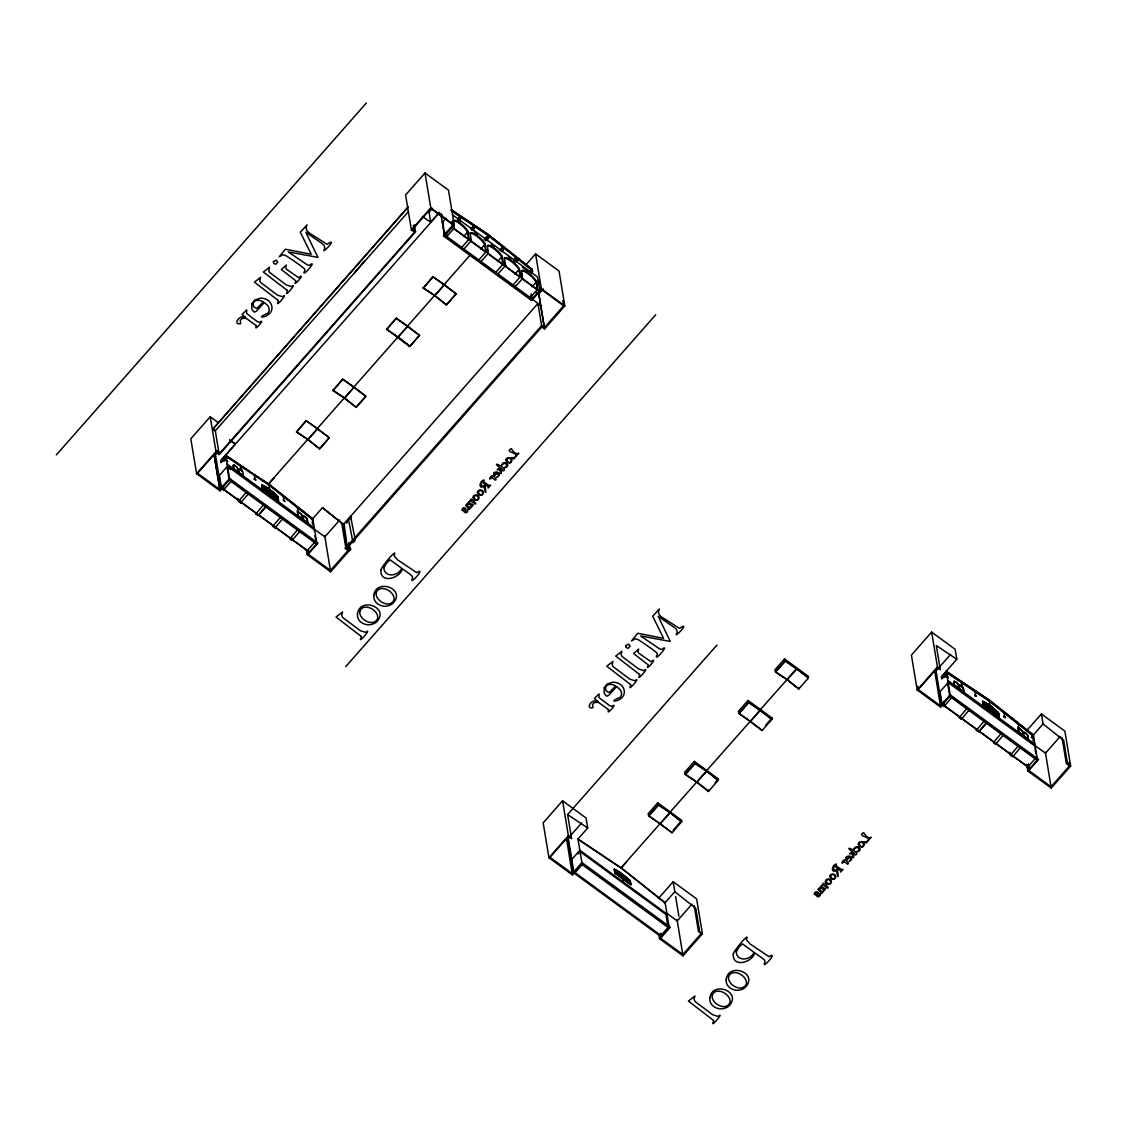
<?xml version="1.0" encoding="UTF-8"?>
<svg xmlns="http://www.w3.org/2000/svg" width="1127" height="1127" viewBox="0 0 1127 1127"><rect width="100%" height="100%" fill="white"/><g stroke="black" fill="none" stroke-linecap="round" stroke-linejoin="round"><path stroke-width="1.5" d="M319.547 448.912L329.253 437.896L317.49 428.556L307.784 439.586L319.547 448.912L329.281 437.628L306.037 420.61L296.457 432.007L307.953 439.699L317.659 428.683L306.037 420.61M356.104 407.41L365.81 396.394L354.047 387.068L344.341 398.085L356.104 407.41L365.838 396.14L342.594 379.123L333.014 390.52L344.51 398.211L354.216 387.181L342.594 379.123M343.411 524.506L537.945 303.501L541.833 326.957L544.566 328.957L564.824 305.952L559.048 271.058L535.579 253.885L525.45 265.38M419.54 335.184L409.805 346.468L398.042 337.142L407.749 326.112L419.512 335.452L409.805 346.468L386.575 329.197L396.281 318.166L419.512 335.452M446.362 304.966L456.069 293.95L444.306 284.624L434.599 295.64L446.362 304.966L456.097 293.696L432.838 276.678L423.259 288.075L434.754 295.767L444.461 284.737L432.838 276.678M488.653 235.205L488.188 234.867M489.259 235.684L491.95 237.825M493.302 238.896L495.993 241.037M497.345 242.094L500.036 244.235M501.388 245.306L504.093 247.447M505.431 248.518L508.136 250.645M509.474 251.715L512.179 253.857M513.518 254.927L516.251 256.815L514.278 259.266M517.561 258.139L520.265 260.267M521.604 261.337L524.309 263.479M525.661 264.549L528.352 266.69M529.704 267.761L532.423 269.635L488.315 234.444L451.011 209.481M540.467 305.502L537.931 303.698M660.154 823.626L671.946 832.698M696.711 782.138L708.474 791.464L708.644 789.971M694.302 761.359L695.091 763.543L706.573 771.234L696.866 782.251L685.371 774.573L684.596 772.375L694.302 761.359L718.35 778.954L718.181 780.447L706.418 771.122L669.889 812.356L658.393 804.664L648.687 815.68L670.635 831.67M762.162 730.521L738.932 713.236L748.652 702.22L771.896 719.237L762.162 730.521L750.399 721.181M748.004 700.416L748.779 702.6L760.274 710.292L750.568 721.308L739.073 713.616L738.298 711.433L748.004 700.416L772.037 717.998L771.868 719.491L760.105 710.165L706.446 770.854L694.95 763.162L685.244 774.193M786.956 679.694L798.719 689.02L798.888 687.526M314.165 530.845L314.616 529.958L227.499 466.212L219.413 475.397L221.667 489.048L220.047 490.879L196.591 473.706L190.801 438.797L210.228 416.765L216.004 451.673L219.145 453.956L414.497 232.204L411.369 229.922L405.593 195.013L425.006 172.966L448.476 190.139L454.251 225.048L444.545 236.064L441.319 216.595L441.995 214.863M56.35 454.899L366.345 103.022M212.848 429.105L408.101 207.044L212.848 429.105L215.356 430.782L408.425 211.637M364.627 260.943L354.413 272.945M196.591 473.706L216.849 450.715L219.582 452.716M411.369 229.922L430.782 207.875L425.006 172.966M217.694 452.082L214.271 455.97L220.047 490.879M432.486 208.298L429.049 212.186L430.711 222.174L439.333 212.383M414.412 224.851L415.567 231.768L219.187 454.66L216.06 452.364M235.346 443.925L229.612 440.093L235.346 443.925L220.822 460.704L439.305 212.792M220.991 461.746L225.851 456.224M442.277 222.428L446.038 218.159M233.19 465.536L233.388 465.31A2.86 0.775 41.4 0 1 235.402 465.761A2.86 0.775 41.4 0 1 237.797 468.522L238.163 472.213L237.586 468.747A2.86 0.775 41.4 0 0 235.205 465.986A2.86 0.775 41.4 0 0 233.19 465.536L233.768 468.987L233.388 465.31M453.195 220.54L452.688 221.117A10.157 2.761 41.4 0 1 459.661 223.681A10.157 2.761 41.4 0 1 467.592 232.021L468.874 239.713L468.099 231.444A10.157 2.761 41.4 0 0 460.168 223.118A10.157 2.761 41.4 0 0 453.195 220.54L453.956 228.795L468.874 239.713M457.886 218.779L459.816 216.483M219.638 453.42L216.891 451.42L197.648 473.255L219.892 489.541L229.598 478.524L317.941 543.158L308.22 554.174L330.465 570.445L348.877 549.553L345.75 547.257L341.735 523.055M458.055 220.512A45.953 13.989 -53.8 0 1 459.027 218.511L459.83 216.567L451.082 210.721M238.53 469.057L238.896 472.748L238.53 469.057A2.86 0.775 41.4 0 1 240.53 469.522A2.86 0.775 41.4 0 1 242.925 472.283L243.291 475.974M221.625 488.724L230.218 478.961M459.281 221.399A45.953 13.989 -53.8 0 1 460.253 219.399L461.028 217.384L487.935 235.374L489.301 237.149L488.371 238.206A45.953 13.989 -53.8 0 0 487.146 240.713M223.963 489.484L231.035 481.454M453.899 228.485L446.827 236.515L446.095 232.092M221.667 489.048L224.005 489.808L223.47 486.54M463.549 236.614L468.099 231.444M470.663 229.077L473.565 225.682L474.946 227.541L474.016 228.598A45.953 13.989 -53.8 0 0 473.03 230.612M471.579 230.204A45.953 13.989 -53.8 0 1 472.791 227.71L473.565 225.682M472.847 228.781L474.791 226.583M470.297 233.064L469.804 233.627A10.157 2.761 41.4 0 1 476.777 236.205A10.157 2.761 41.4 0 1 484.709 244.545L485.976 252.237L485.216 243.967A10.157 2.761 41.4 0 0 477.284 235.628A10.157 2.761 41.4 0 0 470.297 233.064L471.072 241.319L485.976 252.237M296.457 432.007L306.164 420.991M333.014 390.52L342.721 379.503M386.702 329.563L396.281 318.166M423.259 288.075L432.979 277.059M461.732 247.419L468.818 239.389M246.066 492.457L238.544 501.388L240.741 502.994L241.192 502.107M240.685 502.67L248.264 494.063M463.944 249.039L471.016 240.995M262.253 485.004L262.704 489.132L262.253 485.004L266.409 488.033L262.309 485.033M263.633 486.779C256.731 482.215 273.199 494.204 263.873 486.963M263.253 485.991L264.169 490.203L263.662 485.723M262.394 487.273L266.747 490.076M262.76 488.061L263.972 488.836M277.707 496.683L273.523 493.499L277.848 496.401L278.608 500.881L262.478 489.076L261.802 484.976L264.972 487.244M263.817 487.935L263.929 490.02L262.901 488.893M319.575 448.659L307.812 439.319L268.677 483.737L268.902 485.089L312.968 520.026L312.743 518.688L322.449 507.671L343.045 524.069L346.919 547.454L350.046 549.751L330.634 571.798L307.164 554.625L306.333 549.638M317.518 428.302L344.369 397.831L356.132 407.157M354.075 386.815L398.07 336.874L409.834 346.214M407.777 325.858L434.628 295.387L446.391 304.713M444.334 284.37L470.804 254.322M264.211 489.005L265.451 490.034M265.099 487.85L265.634 491.273L265.084 486.512L265.845 486.963M252.152 473.185L268.733 484.061L274.298 477.749M484.047 239.783L487.935 235.374M266.564 488.935C265.409 483.328 267.606 496.641 266.733 489.949M267.55 492.302L266.803 487.568L268.564 493.429L268.437 491.203M485.624 239.093L488.076 236.247M265.437 489.907L264.014 489.245M273.255 493.034L266.676 488.498L274.861 493.668C277.862 506.953 273.03 489.696 276.383 495.021L277.327 499.458L276.383 495.021L276.876 499.5L275.861 498.373M487.216 238.473L489.146 236.177M265.676 490.09C269.902 494.161 259.689 485.286 263.76 489.062M265.394 491.09L264.845 486.371M266.874 489.639L273.424 494.063L270.029 491.837M265.563 487.019L267.958 488.329L268.268 490.189M273.579 494.964L267.014 490.541L273.593 495.091M266.902 490.978L265.479 490.315M480.665 249.137L485.216 243.967M268.86 492.414L267.395 491.344L273.537 496.218M268.296 490.315L266.845 489.512M269.804 491.795C268.606 482.652 272.34 504.22 269.705 489.921M268.606 492.231L267.184 491.569M270.565 493.668L268.874 492.541M268.212 488.498L268.818 493.598L267.958 488.329M271.424 491.231L272.438 495.88L271.297 490.738L272.199 495.697L270.719 494.626M270.156 492.457L270.283 494.668L269.015 493.372M270.325 493.485L268.649 492.64M272.03 494.739L270.593 493.795M273.114 492.189C273.565 503.248 275.537 492.908 271.635 490.992M478.848 259.943L485.934 251.913M263.309 505.065L255.773 513.997L257.97 515.602L265.507 506.671M255.773 513.997L256.223 513.095M273.706 494.654L278.073 497.458M275.016 494.697L273.889 493.119M481.046 261.549L488.132 253.519M503.445 264.056L502.938 264.634L488.174 253.843L487.413 245.573A10.016 2.719 41.4 0 1 494.316 248.095A10.016 2.719 41.4 0 1 502.163 256.378L503.445 264.056L505.643 265.676L505.135 266.24L520.167 277.242L519.406 268.987A10.256 2.789 41.4 0 0 511.404 260.605A10.256 2.789 41.4 0 0 504.375 257.984L505.643 265.676M258.83 515.011L266.916 505.826M273.607 492.598L274.185 497.542L273.41 492.823M275.453 497.246C270.903 494.387 281.327 502.177 277.172 498.486M277.129 496.134L276.622 495.246M276.918 498.317L275.495 497.655L276.721 498.543M277.327 499.458L278.341 500.571L278.045 497.331M278.214 498.359L273.861 495.556L278.242 498.486M278.383 499.388L276.96 498.726M499.684 250.236L502.586 246.926L489.16 236.276L489.301 237.149M500.839 250.955A45.953 13.989 -53.8 0 1 501.811 248.94L502.586 246.926M501.261 249.616L503.205 247.419L516.673 258.097L518.054 259.943L517.11 260.999A45.953 13.989 -53.8 0 0 516.617 262.013M502.05 251.842A45.953 13.989 -53.8 0 1 503.036 249.842L503.825 247.912M497.613 261.549L502.163 256.378M495.81 272.354L502.881 264.31M280.257 517.476L272.72 526.408L274.932 528.014L282.454 519.082M498.007 273.96L505.586 265.352M513.757 261.394L516.673 258.083M514.912 262.112A45.953 13.989 -53.8 0 1 515.898 260.112L516.828 259.055M297.767 512.405L298.134 516.096L297.767 512.405A2.86 0.775 41.4 0 1 299.782 512.87A2.86 0.775 41.4 0 1 302.163 515.631L302.543 519.322L301.966 515.856A2.86 0.775 41.4 0 0 301.571 515.067M514.856 274.157L519.406 268.987M302.909 516.166L303.276 519.857L302.909 516.166A2.86 0.775 41.4 0 1 304.91 516.617A2.86 0.775 41.4 0 1 307.305 519.392L307.671 523.069L307.305 519.392M521.604 270.593L521.097 271.17A10.256 2.789 41.4 0 1 528.14 273.791A10.256 2.789 41.4 0 1 536.128 282.173L537.396 289.85L536.635 281.595A10.256 2.789 41.4 0 0 528.648 273.213A10.256 2.789 41.4 0 0 521.604 270.593L522.365 278.862L537.396 289.85M297.373 529.986L289.836 538.917L292.034 540.537L299.571 531.606M513.039 284.962L520.618 276.354M515.236 286.568L522.365 278.862M529.422 271.945L531.366 269.747L517.913 259.069L518.054 259.943M530.338 272.255A45.953 13.989 -53.8 0 1 530.592 271.748L531.366 269.747M531.31 273.65A45.953 13.989 -53.8 0 1 531.803 272.649L532.479 269.959L488.414 235.008L451.899 210.298M532.085 286.765L536.635 281.595M314.475 542.51L307.403 550.554L306.953 551.441L308.784 552.779L308.22 549.37M530.268 297.57L537.354 289.54M316.307 543.848L316.814 543.284L229.711 479.538L229.809 480.567M531.099 300.064L539.692 290.301M307.164 554.625L316.87 543.594L313.644 524.125L312.433 523.238L312.221 521.97L313.433 522.872L313.123 520.942L311.728 519.054L312.968 520.026M537.903 289.287L539.734 290.625L541.354 288.794L535.579 253.885M339.706 520.026L324.844 536.889L313.813 528.802M544.566 328.957L538.791 294.048L543.284 288.935M348.454 519.11L350.68 516.575L351.413 517.11L350.3 518.378M541.833 326.957L347.313 547.75L344.073 523.872M346.891 522.928L346.792 520.702M346.144 547.553L541.678 325.604L544.411 327.605L563.655 305.769L562.796 300.571M350.342 549.962L350.891 548.793M345.707 666.635L655.703 314.757M582.18 864.606L575.094 872.65L660.986 935.495L668.072 927.451L582.18 864.606L577.996 838.995L587.716 827.979L586.054 817.977L562.584 800.804L543.172 822.851L548.948 857.76L572.417 874.932L574.037 873.087L568.262 838.192M562.584 800.804L568.374 835.713L571.502 838.009L567.614 814.553L716.997 644.996M548.948 857.76L568.374 835.713M566.642 840.024L581.602 823.034M571.783 859.45L579.87 850.265L666.973 914.011M578.01 853.9L580.025 851.603L665.916 914.448L668.072 927.451M573.981 872.777L582.067 863.592M657.745 802.847L648.039 813.877L648.814 816.061L660.309 823.752L670.016 812.722L658.534 805.044L657.745 802.847L681.793 820.442L681.624 821.935L669.861 812.609L621.047 867.79L665.169 903.051M784.561 658.915L774.855 669.931L775.63 672.129L787.125 679.806L796.831 668.79L785.336 661.098L784.561 658.915L808.594 676.51M775.489 671.748L785.209 660.732L808.453 677.75M648.814 816.061L658.534 805.044M685.371 774.573L695.091 763.543M739.073 713.616L748.779 702.6M775.63 672.129L785.336 661.098M760.133 709.911L796.662 668.677L808.425 678.003L798.719 689.02M626.668 861.803L621.104 868.114L578.052 839.319M673.157 830.247L680.708 821.668M715.11 782.617L718.35 778.954M765.571 725.351L772.037 717.998M671.917 832.966L681.652 821.682L669.889 812.356M708.474 791.464L718.209 780.18L706.446 770.854M658.323 898.571L673.171 881.723L696.627 898.895L702.417 933.804L682.99 955.837L659.52 938.664L658.971 935.34M669.241 927.648L665.113 902.727L674.819 891.711L673.171 881.723M659.52 938.664L661.14 936.833L660.577 933.424M692.063 904.079L677.214 920.928L666.17 912.856M941.383 676.749L956.795 659.267L955.132 649.279L931.663 632.106L911.405 655.097L917.195 690.006L940.651 707.178L942.271 705.347L940.017 691.696L948.103 682.511L1035.22 746.257L1034.713 746.835M917.195 690.006L937.453 667.015L931.663 632.106M1068.903 762.401L1069.481 765.853L1051.068 786.745L1028.824 770.474L1038.545 759.457L950.202 694.824L940.496 705.84L918.251 689.555L937.495 667.719L940.242 669.72M934.875 672.27L950.639 654.393M941.594 678.031L946.455 672.523M953.991 681.61L954.372 685.286L953.991 681.61A2.86 0.775 41.4 0 1 956.006 682.06A2.86 0.775 41.4 0 1 958.401 684.822L958.767 688.512M958.401 684.822L958.189 685.047A2.86 0.775 41.4 0 0 956.372 682.751M960.937 686.047A2.86 0.775 41.4 0 1 963.331 688.808L963.895 692.274L963.529 688.583A2.86 0.775 41.4 0 0 961.134 685.822A2.86 0.775 41.4 0 0 959.133 685.357L958.922 685.582A2.86 0.775 41.4 0 1 960.373 685.667M942.228 705.023L950.822 695.26M944.567 705.784L951.639 697.754M959.5 689.048L959.133 685.357M942.271 705.347L944.609 706.108L943.834 701.374M966.67 708.756L959.147 717.688L961.345 719.294L961.796 718.392M968.868 710.362L961.345 719.294M982.857 701.304L984.519 706.319L983.308 705.432L982.857 701.304L987.013 704.333M986.984 705.587L982.8 702.417L986.984 705.587C987.548 712.94 988.745 702.234 984.857 702.558M984.026 701.882L983.181 701.797L985.998 707.39L984.265 702.022M984.646 704.29L983.181 703.206L987.125 706.488M984.223 703.079L984.519 706.319M983.364 704.361L984.575 705.136M985.322 703.361L986.238 707.573L987.463 708.474M984.406 704.107L982.969 703.445M985.35 703.487L985.759 702.854L986.435 707.347L987.661 708.235M984.66 704.417L985.871 705.178M985.491 704.389L985.998 707.39M984.815 705.305L986.055 706.333M986.787 704.431L986.886 703.53M986.998 704.206L982.716 701.558M995.521 710.419L997.48 715.8L996.254 714.912L995.465 709.968L987.28 704.798L987.407 703.868L988.562 704.629L989.421 709.897L991.084 710.743L989.619 709.672L988.604 705.023M986.04 706.206L984.618 705.544M987.28 704.798L993.859 709.334M987.506 707.277L986.28 706.39M987.477 705.939L994.028 710.362L992.338 709.39M988.562 704.629L987.153 704.065M994.197 711.391L987.816 706.615L988.844 707.728M988.703 705.46L989.168 709.714L987.365 703.84M989.168 709.714L987.942 708.827L987.844 706.742M990.591 707.728L990.267 705.812L988.816 704.784M989.041 707.502L987.646 706.967M993.084 708.362C990.957 704.107 997.663 716.603 992.831 712.405L991.985 707.094L988.886 705.093M989.295 707.686L990.887 710.968M989.21 708.531L987.985 707.629L994.366 712.419M990.83 707.911L987.449 705.812M992.295 708.982L991.985 707.094M990.999 708.939L992.591 712.222L991.323 710.926L990.506 705.995M990.929 709.785L989.252 708.939L990.718 710.01M992.591 712.222L991.323 710.926M993.718 708.489L998.508 712.757L999.212 717.181L983.082 705.375L982.406 701.276L985.167 702.501M992.704 710.193L994.183 711.264M992.633 711.038L990.971 710.193L992.436 711.264M983.899 721.365L976.376 730.296L978.574 731.902L986.111 722.971M992.887 711.207L994.141 712.518M994.324 709.573L998.24 712.926L998.945 716.871L996.832 711.898M976.376 730.296L976.827 729.394M992.901 711.334L994.352 712.292M994.352 709.7L994.789 713.828L996.014 714.729L994.211 708.897M992.831 712.405L992.225 707.291M994.31 710.954L998.677 713.757L994.296 710.827M994.69 711.743L995.888 712.518M995.606 710.996L996.775 711.546L997.48 715.8M979.433 731.31L987.52 722.125M996.817 711.771L997.719 715.983L998.945 716.871M997.606 713.771L996.127 712.687M997.085 712.067L995.719 710.179M996.057 713.532C991.492 710.686 1001.931 718.462 997.775 714.786M996.296 713.715L997.325 714.842M996.324 713.842L997.522 714.617M997.353 713.588L995.93 712.926M998.818 714.659L997.62 713.898M998.987 715.687L997.564 715.025M1000.861 733.776L993.324 742.693L995.535 744.313L1003.058 735.382M1018.371 728.704L1018.738 732.395L1018.371 728.704A2.86 0.775 41.4 0 1 1020.386 729.169A2.86 0.775 41.4 0 1 1022.767 731.93L1023.147 735.621M1022.767 731.93L1022.569 732.156A2.86 0.775 41.4 0 0 1020.174 729.394A2.86 0.775 41.4 0 0 1018.174 728.944M1023.499 732.465L1023.302 732.691A2.86 0.775 41.4 0 1 1025.316 733.156A2.86 0.775 41.4 0 1 1027.697 735.917L1028.275 739.368L1027.909 735.692A2.86 0.775 41.4 0 0 1025.514 732.916A2.86 0.775 41.4 0 0 1023.499 732.465L1024.077 735.917L1028.472 739.143M1026.556 730.831L1041.404 713.969L1064.874 731.141L1070.65 766.05L1051.237 788.083L1027.768 770.924L1026.669 764.275M1017.977 746.285L1010.44 755.217L1012.638 756.837L1020.174 747.905M1031.402 737.185L1043.053 723.957L1041.404 713.969M1031.444 737.438L1033.389 735.241L989.323 700.29L946.286 671.495M1031.501 737.762L1033.445 735.565L989.379 700.614L946.342 671.819L941.482 677.327L941.749 678.947L942.679 677.89A45.953 13.989 -53.8 0 1 946.187 676.721L948.23 677.623M1035.079 758.809L1028.007 766.853L1027.556 767.741L1029.388 769.079L1028.542 763.965M1027.768 770.924L1037.474 759.894L1034.248 740.425L1032.825 738.27L1034.037 739.157L1033.727 737.241L1032.332 735.353M1060.296 736.325L1045.447 753.188L1034.417 745.102M268.902 485.089L226.696 456.844L227.217 458.041L226.006 457.139L223.47 460.013L226.316 459.069L227.513 461.422M241.671 471.171L241.896 469.579L240.685 468.691L240.657 470.142M255.744 480.144L254.434 477.89L254.096 479.524M268.973 488.738L270.198 489.625L268.761 487.47L268.747 488.935M284.666 501.473L283.455 499.134L283.44 500.585M297.57 512.644A2.86 0.775 41.4 0 1 298.754 512.574L297.542 510.292L297.119 511.954M313.644 524.125L312.771 524.478M962.599 687.245L961.289 684.991L960.951 686.625M976.348 696.444L975.038 694.19L974.616 695.852M990.675 706.037L989.365 703.769L988.942 705.432M1005.383 717.688L1004.058 715.434L1003.65 717.096M1018.23 727.957L1018.146 726.591L1019.456 728.859M1034.135 740.524L1033.304 740.524A45.953 13.989 -53.8 0 0 1032.769 740.65M263.324 485.526L262.577 485.498L263.422 487.019M615.483 869.805L614.159 869.03L614.835 873.129L630.979 884.934L630.303 880.835L628.908 879.638L629.486 883.737M984.068 702.248L985.252 702.896M263.464 485.948L264.366 486.427M615.37 869.621L616.723 870.481M985.491 703.037L986.674 703.755M264.253 486.258L266.071 487.456M616.624 870.298L618.019 871.241M986.167 703.318L988.59 704.896M266.55 487.766L269.466 489.752M617.934 871.072L620.399 872.791L621.174 877.651M430.711 222.174L422.329 216.567M423.132 287.695L434.628 295.387M956.795 659.267L936.298 645.56L940.186 669.015L937.453 667.015M946.159 671.185L989.281 700.036L1033.431 735.043M1033.389 735.241L1033.572 736.325L989.506 701.388L947.3 673.143L947.821 674.34L946.61 673.439L944.074 676.313L946.919 675.369L948.356 677.524M396.422 318.547L407.904 326.238L398.07 336.874M386.575 329.197L396.634 335.916M776.926 672.706L785.547 678.468M332.874 390.139L344.369 397.831M297.753 432.599L307.812 439.319M212.735 428.795L215.356 430.782M225.555 454.885L229.767 479.863M225.682 455.195L249.518 471.424M268.902 484.399L225.738 455.519L220.878 461.028L221.146 462.648L222.075 461.591A45.953 13.989 -53.8 0 1 225.583 460.422L227.753 461.225M686.681 775.151L695.303 780.912M567.614 814.553L587.716 827.979M577.996 838.995L621.047 867.79L665.113 902.727M619.272 871.918L622.076 873.974L623.428 882.131M620.695 872.988L621.414 877.834M988.928 705.234L990.069 706.051M268.282 488.794L271.086 490.963M473.72 226.64L474.946 227.541M502.755 247.884L503.966 248.771M459.971 217.441L461.197 218.342M488.371 238.206L487.146 237.304A45.953 13.989 -53.8 0 0 485.469 240.798M472.791 227.71L474.016 228.598M501.811 248.94L503.036 249.842M531.521 270.691L532.747 271.579M459.027 218.511L460.253 219.399M515.898 260.112L517.11 260.999M530.592 271.748L531.803 272.649M453.181 215.299L537.48 276.988L539.734 290.625M457.576 219.737L460.394 221.794M474.467 232.092L477.284 234.162M491.358 244.46L494.175 246.517M508.263 256.829L511.08 258.886M522.336 267.127L527.971 271.241M442.333 216.229L440.784 213.412M430.782 207.875L454.251 225.048M541.354 288.794L564.824 305.952M563.655 305.769L541.411 289.484L531.705 300.515L443.376 235.867L453.082 224.851L430.838 208.58L412.426 229.471L415.567 231.768M441.319 216.595L442.545 217.497M454.463 228.232L452.631 226.879L451.786 221.765M469.381 239.135L471.579 240.741M486.484 251.659L488.681 253.265M520.674 276.678L522.872 278.284M452.688 227.584L538.565 290.428M536.029 292.02L538.791 294.048M444.376 234.726L532.099 298.909L531.282 293.922M531.648 299.81L444.489 235.74L442.784 221.85M988.9 700.98L990.126 701.867M1032.346 735.438L1033.572 736.325M989.576 705.037L990.802 705.925M975.249 695.444L976.461 696.345M1004.27 716.687L1005.495 717.589M961.486 686.244L962.712 687.146M1018.357 727.859L1019.569 728.746M1070.65 766.05L1067.523 763.754L1063.634 740.27L1043.053 723.957M1069.481 765.853L1066.339 763.557L1062.057 737.621M998.846 714.786L994.662 711.616L995.69 712.743M984.449 704.516L985.66 705.403M989.083 707.911L990.548 708.982M990.802 709.165L992.267 710.235M992.507 710.419L993.972 711.489M997.395 713.997L998.621 714.884M987.52 707.404L983.35 704.234L984.364 705.361M986.083 706.615L987.294 707.502M987.787 707.869L989.013 708.756M994.634 712.87L995.859 713.771M993.042 712.179L994.507 713.25M954.569 685.061L958.964 688.287M959.697 688.822L964.106 692.034M1018.949 732.17L1023.344 735.382M947.765 680.469L1034.882 744.2M948.216 683.54L947.596 683.089L949.807 696.416L1037.53 760.598M943.341 704.896L1029.219 767.741L1028.683 764.486M944.609 706.108L959.64 717.11M961.852 718.716L976.884 729.718M979.081 731.324L993.831 742.129M996.029 743.735L1010.947 754.639M1013.145 756.259L1028.063 767.163M210.228 416.765L218.511 422.822M268.282 484.596L269.663 486.441L268.282 484.596L269.522 485.568M282.99 496.246L284.37 498.106L282.99 496.246L284.201 497.148M297.063 507.418L298.444 509.263L297.063 507.418M254.646 479.144L255.871 480.046M283.666 500.388L284.892 501.29M240.882 469.945L242.108 470.847M297.753 511.559L298.965 512.447M273.692 494.528L277.862 497.697M262.366 487.146L266.55 490.315M346.074 548.412L349.201 550.709M344.904 548.215L348.032 550.511M270.367 493.894L271.832 494.964M274.03 496.57L275.256 497.472M264.366 489.977L265.592 490.865M265.831 491.048L267.057 491.935M272.438 495.88L273.903 496.951M274.396 497.303L275.411 498.43L274.664 493.894M233.965 468.762L238.36 471.988M239.093 472.523L243.502 475.735M298.345 515.87L302.74 519.082M303.473 519.632L307.882 522.843M227.161 464.169L314.278 527.901M227.612 467.24L226.992 466.789L229.204 480.116L316.926 544.299M227.668 467.564L230.471 469.621M222.737 488.597L308.629 551.441M224.005 489.808L239.037 500.811M241.248 502.417L256.28 513.419M258.477 515.025L273.227 525.83M275.425 527.436L290.343 538.354M292.541 539.96L307.46 550.864M614.483 869.311L618.568 872.312M619.047 872.537L625.415 877.313M625.879 877.553L630.007 880.68M702.417 933.804L699.67 931.804L695.796 908.348L674.819 891.711M571.558 838.713L568.417 836.417L550.018 857.309L572.262 873.594L581.969 862.564L670.297 927.197L660.591 938.227L682.835 954.499L701.248 933.607L698.501 931.606L694.204 905.657M614.567 870.171L618.737 873.34M619.216 873.566L625.584 878.342M626.048 878.581L630.232 881.737M614.736 871.199L618.906 874.355M619.385 874.594L625.753 879.37M626.232 879.595L630.402 882.765M614.905 872.213L619.089 875.383M619.554 875.623L625.922 880.398M626.401 880.624L630.571 883.793M574.037 873.087L661.14 936.833M269.902 489.696L271.297 490.738M622.048 873.848L626.218 877.243M623.456 875.017L622.315 874.158L623.132 879.074M993.098 708.263L990.295 706.094L991.788 707.333M271.086 490.851L273.861 493.203M531.437 298.345L540.523 305.544M786.984 679.44L798.747 688.766M696.74 781.87L708.503 791.21M350.272 518.251L349.567 517.842M322.449 507.671L343.467 524.548M312.743 518.688L268.719 483.99M268.775 484.314L312.841 519.265M994.493 709.418L995.874 710.616M626.26 877.172L628.993 879.581M997.029 711.771L997.733 712.433L997.353 711.644M275.213 494.373L276.622 495.542M997.226 711.841L998.536 713.081M276.538 495.584L277.679 496.542M487.582 234.458L484.948 232.697M483.638 231.824L481.004 230.049M479.679 229.175L477.045 227.415M475.735 226.527L473.101 224.766M471.776 223.893L469.142 222.132M467.832 221.244L465.197 219.483M463.887 218.61L461.253 216.849M459.929 215.961L457.294 214.2M455.984 213.313L453.35 211.552M348.891 543.059L350.046 549.751L348.947 543.101M1045.349 752.16L1051.237 788.083M1035.037 748.779L1035.84 753.653M1036.375 756.907L1036.91 760.147L1037.418 759.584L950.315 695.838L950.413 696.852M1027.035 764.669L1027.556 767.741M1009.933 752.146L1010.44 755.217M995.268 710.193L996.014 714.729M993.521 708.714L994.31 713.476M989.281 700.036L989.506 701.388M990.267 705.812L991.126 711.151M961.43 682.596L961.57 683.511M961.894 685.427L962.106 686.695M946.243 671.241L950.371 696.162M943.595 703.614L944.102 706.685M935.889 669.987L941.608 704.572M934.776 671.255L940.651 707.178M917.688 686.104L918.251 689.555M675.608 896.472L678.891 916.307M677.116 919.914L682.99 955.837M661.126 933.494L661.704 936.96M538.579 280.369L539.157 283.835M539.72 287.286L540.298 290.752M538.678 293.02L544.411 327.605M630.063 880.736L630.711 884.625M628.542 879.299L629.246 883.554M530.958 295.218L531.592 299.486M627.274 878.158L628.021 882.652M627.021 877.947L627.781 882.483M625.781 876.876L626.556 881.582M625.274 876.468L626.063 881.229M624.034 875.468L624.837 880.328M623.794 875.27L624.597 880.159M521.336 272.649L521.829 275.594M618.92 871.819L619.709 876.581M520.167 277.242L518.899 269.564A10.256 2.789 41.4 0 0 511.743 261.802A10.256 2.789 41.4 0 0 504.403 258.252M618.441 871.509L619.216 876.214M617.244 870.791L618.005 875.327M617.004 870.65L617.751 875.144M615.821 870.002L616.525 874.256M615.596 869.861L616.286 874.073M614.426 869.283L615.06 873.171M504.347 261.506L505.135 266.24M502.938 264.634L501.67 256.956A10.016 2.719 41.4 0 0 494.626 249.292A10.016 2.719 41.4 0 0 487.413 245.827M487.399 249.095L488.174 253.843M470.522 238.051L471.072 241.319M567.642 837.741L573.375 872.326M566.529 838.995L572.417 874.932M453.42 225.527L453.956 228.795M413.398 225.569L414.497 232.204M346.51 521.111L346.722 522.393M346.2 521.449L346.412 522.731M324.745 535.86L330.634 571.798M314.968 535.734L315.504 538.974M291.527 537.452L292.034 540.537M240.826 466.296L240.967 467.212M241.291 469.128L241.502 470.396M240.192 499.726L240.741 502.994M238.022 498.317L238.544 501.388M215.257 430.5L219.145 453.956M222.737 485.779L223.498 490.386M215.285 453.688L221.005 488.273M214.172 454.956L219.892 489.541M953.794 681.835A2.86 0.775 41.4 0 1 955.809 682.286M298.754 512.574A2.86 0.775 41.4 0 1 301.191 514.574M302.698 516.391A2.86 0.775 41.4 0 1 304.149 516.476A2.86 0.775 41.4 0 1 306.713 518.829M256.139 325.576L256.139 326.407C253.519 332.55 266.381 317.11 259.759 322.336L257.125 321.505L246.616 313.531L246.7 309.869L242.066 314.447L245.869 317.673C239.713 313.32 232.303 325.59 240.615 323.632L240.262 320.434L241.727 318.659A6.959 6.353 -9.4 0 1 246.728 318.758L256.139 325.576M494.866 479.764C498.81 480.975 492.274 473.241 490.865 476.594L491.95 477.51C488.033 476.524 490.104 481.525 490.766 477.792A1.972 1.803 -9.4 0 1 492.189 477.82L494.866 479.764M608.495 709.63L608.495 710.447C605.889 716.589 618.737 701.163 612.13 706.375L609.482 705.558L598.986 697.585L599.057 693.908L594.422 698.486L598.24 701.712C592.084 697.359 584.674 709.63 592.985 707.686L592.619 704.488L594.098 702.713A6.959 6.353 -9.4 0 1 599.085 702.797L608.495 709.63M847.222 863.817C851.181 865.029 844.63 857.295 843.235 860.648L844.306 861.563C840.404 860.563 842.461 865.564 843.137 861.845A1.972 1.803 -9.4 0 1 844.56 861.873L847.222 863.817M305.98 227.612L306.967 230.965L309.249 232.965L327.098 244.32C340.086 235.768 318.856 257.477 324.886 248.363L324.097 245.306L321.801 243.305L305.854 232.345L317.941 257.379L288.244 251.913L307.516 265.014L309.488 265.282C317.8 258.928 304.248 275.706 303.924 272.678L305.008 270.086L304.177 268.494A236.6 215.975 -9.4 0 0 285.652 255.519L282.863 254.758L279.186 256.857L285.314 249.222L311.193 254.265L300.317 232.19L306.967 224.963L305.98 227.612M465.648 508.84L465.296 511.813L467.395 511.306C467.282 505.431 469.17 515.701 464.099 511.827C466.437 508.094 461.394 506.995 463.056 510.841C460.225 510.404 463.38 506.671 465.141 508.009A1.423 1.296 -9.4 0 1 465.648 508.84M483.779 480.172L483.553 481.398L485.469 482.99L489.217 485.596L490.654 485.216L488.188 488.019L488.343 486.723L485.596 484.582C484.427 486.075 487.639 500.374 483.807 486.385C478.383 489.836 479.257 480.806 483.779 480.172M658.351 611.651L659.337 615.018L661.619 617.018L679.454 628.373C692.457 619.822 671.213 641.531 677.257 632.402L676.454 629.345L674.157 627.359L658.224 616.384L670.297 641.432L640.615 635.966L659.887 649.067L661.859 649.335C670.156 642.982 656.618 659.76 656.294 656.731L657.379 654.139L656.548 652.547A236.6 215.975 -9.4 0 0 638.009 639.572L635.219 638.812L631.543 640.911L637.685 633.275L663.549 638.319L652.688 616.244L659.337 609.017L658.351 611.651M818.019 892.88L817.667 895.866L819.752 895.345C819.639 889.485 821.527 899.755 816.469 895.88C818.794 892.147 813.75 891.034 815.413 894.894C812.595 894.458 815.751 890.724 817.512 892.063A1.423 1.296 -9.4 0 1 818.019 892.88M836.149 864.212L835.924 865.437L837.826 867.043L841.573 869.65L843.01 869.269L840.545 872.059L840.714 870.762L837.967 868.635C836.798 870.129 840.009 884.427 836.164 870.424C830.74 873.89 831.613 864.86 836.149 864.212M359.781 611.482C358.851 619.935 374.094 627.64 377.714 618.244C378.757 609.89 363.119 601.804 359.781 611.482M376.136 592.915C375.221 601.367 390.449 609.059 394.07 599.677C395.112 591.323 379.475 583.222 376.136 592.915M465.789 505.333L469.269 509.489L470.917 507.474L468.057 506.587L466.832 504.276L469.55 504.318L471.79 506.023L471.466 506.854L473.368 504.826L469.508 503.036L469.635 501.332A1.831 1.676 -9.4 0 1 471.325 501.276C482.511 510.052 468.719 494.133 470.847 500.839C468.015 501.388 467.86 503.811 465.789 505.333M473.636 496.753C478.566 506.375 480.694 491.414 473.636 496.753M478.045 491.738C482.99 501.374 485.103 486.399 478.045 491.738M506.502 459.436C511.447 469.057 513.56 454.096 506.502 459.436M712.137 995.535C711.222 1003.988 726.464 1011.68 730.071 1002.297C731.113 993.944 715.49 985.843 712.137 995.535M728.507 976.968C727.577 985.407 742.82 993.112 746.44 983.716C747.483 975.362 731.846 967.276 728.507 976.968M818.16 889.386L821.625 893.528L823.288 891.513L820.428 890.64L819.188 888.33L821.921 888.358L824.147 890.062L823.823 890.908L825.725 888.879L821.879 887.09L822.006 885.385A1.831 1.676 -9.4 0 1 823.682 885.329C834.868 894.105 821.09 878.187 823.217 884.892C820.386 885.442 820.231 887.851 818.16 889.386M825.992 880.793C830.937 890.429 833.05 875.454 825.992 880.793M830.416 875.792C835.346 885.413 837.474 870.438 830.416 875.792M858.873 843.475C863.803 853.111 865.93 838.136 858.873 843.475M501.684 464.733C501.473 466.508 505.375 459.633 506.784 466.254A1.437 1.31 -9.4 0 1 506.051 467.226C500.825 468.184 510.827 467.17 506.925 463.577A3.437 3.142 -9.4 0 0 505.488 462.718L503.191 462.831L501.684 464.733M854.055 848.772C853.829 850.561 857.732 843.686 859.154 850.307A1.437 1.31 -9.4 0 1 858.422 851.279C853.407 852.378 863.099 851.11 859.295 847.631A3.437 3.142 -9.4 0 0 857.858 846.757L855.562 846.884L854.055 848.772M357.498 613.877C356.4 621.569 365.402 626.513 372.079 624.259A10.27 9.382 -9.4 0 0 377.517 620.949C388.829 606.763 359.612 596.972 357.498 613.877M373.854 595.31C372.755 603.001 381.771 607.946 388.449 605.692A10.27 9.382 -9.4 0 0 393.872 602.381C405.185 588.181 375.967 578.39 373.854 595.31M473.016 497.387L474.044 499.726L476.946 500.191A2.775 2.536 -9.4 0 0 478.411 499.303C481.468 495.471 473.579 492.823 473.016 497.387M477.425 492.386L478.468 494.711L481.37 495.19A2.775 2.536 -9.4 0 0 482.835 494.288C485.878 490.456 478.003 487.822 477.425 492.386M505.896 460.07L506.925 462.408L509.827 462.873A2.775 2.536 -9.4 0 0 511.292 461.985C514.349 458.154 506.46 455.505 505.896 460.07M709.855 997.93C708.756 1005.622 717.772 1010.567 724.45 1008.313A10.27 9.382 -9.4 0 0 729.873 1005.002C741.186 990.816 711.968 981.011 709.855 997.93M726.225 979.349C725.126 987.055 734.128 991.985 740.805 989.745A10.27 9.382 -9.4 0 0 746.243 986.421C757.541 972.235 728.338 962.444 726.225 979.349M825.373 881.441L826.415 883.765L829.317 884.244A2.775 2.536 -9.4 0 0 830.782 883.357C833.825 879.525 825.95 876.876 825.373 881.441M829.796 876.426L830.824 878.764L833.726 879.229A2.775 2.536 -9.4 0 0 835.192 878.342C838.249 874.51 830.36 871.861 829.796 876.426M858.253 844.123L859.281 846.447L862.197 846.926A2.775 2.536 -9.4 0 0 863.662 846.039C866.705 842.207 858.83 839.559 858.253 844.123M518.674 453.35L513.785 459.069L511.573 457.632A4.747 4.339 -9.4 0 0 514.306 457.477C521.646 452.589 503.107 452.505 511.433 448.588C511.419 449.588 515.87 455.491 518.674 453.35M871.044 837.389L866.142 843.109L863.944 841.672A4.747 4.339 -9.4 0 0 866.677 841.531C874.017 836.643 855.478 836.558 863.803 832.642C863.789 833.628 868.227 839.53 871.044 837.389M278.299 300.557L278.27 301.642C274.129 309.488 289.794 291.048 282.539 296.739L277.453 295.119L260.788 282.609L259.745 280.651L260.619 277.327L254.42 282.159L278.299 300.557M287.23 290.414L287.188 291.513C283.06 299.345 298.711 280.905 291.456 286.596L286.371 284.976L269.705 272.48L268.677 270.522L269.55 267.198L263.338 272.03L287.23 290.414M361.189 636.389L361.147 637.544C356.794 645.799 373.276 626.387 365.641 632.374L360.288 630.669L342.749 617.511L341.664 615.455L342.58 611.947L336.043 617.047L361.189 636.389M630.655 684.596L630.627 685.695C626.485 693.542 642.151 675.087 634.895 680.778L629.81 679.158L613.144 666.663L612.116 664.705L612.975 661.38L606.777 666.212L630.655 684.596M639.587 674.467L639.558 675.566C635.417 683.399 651.082 664.958 643.827 670.65L638.741 669.029L622.076 656.534L621.047 654.576L621.907 651.251L615.708 656.083L639.587 674.467M713.546 1020.442L713.518 1021.597C709.165 1029.853 725.647 1010.44 718.012 1016.427L712.658 1014.723L695.12 1001.565L694.021 999.508L694.936 996L688.414 1001.086L713.546 1020.442M253.096 303.304L253.603 306.741L256.773 308.544L263.309 301.839C260.238 299.923 254.716 299.204 253.096 303.304M494.006 473.439L495.049 474.918L496.894 473.016L494.006 473.439M605.467 687.357L605.974 690.781L609.129 692.584L615.666 685.878C612.595 683.976 607.073 683.258 605.467 687.357M846.363 857.478L847.405 858.971L849.265 857.069L846.363 857.478M383.87 567.726C384.124 577.897 398.719 576.503 401.635 568.247L390.125 559.823L386.744 562.838L383.87 567.726M736.241 951.78C736.48 961.937 751.075 960.556 753.991 952.301L742.482 943.877L739.115 946.891L736.241 951.78M499.655 469.452C503.191 481.187 499.106 463.704 502.994 470.959C509.855 468.832 486.822 458.421 501.487 468.804C498.838 467.677 494.133 470.959 499.655 469.452M852.012 853.505C855.562 865.24 851.477 847.758 855.365 854.999C862.225 852.871 839.192 842.475 853.843 852.843C851.209 851.73 846.504 855.013 852.012 853.505M251.856 303.839L251.772 308.488A7.537 6.875 -9.4 0 0 254.322 312.137L256.378 311.235L264.281 302.543L267.987 305.755L269.057 308.347A6.353 5.804 -9.4 0 1 267.691 313.32C254.857 318.462 265.465 318.18 269.874 313.264C274.115 308.897 271.565 301.487 266.226 299.359A10.678 9.749 -9.4 0 0 260.013 298.261L254.617 300.092L251.856 303.839M493.654 473.579L493.626 474.904A2.141 1.958 -9.4 0 0 494.344 475.946L497.176 473.213L498.528 474.861A1.803 1.648 -9.4 0 1 498.148 476.284C493.415 479.454 503.375 474.157 497.725 472.312A3.029 2.775 -9.4 0 0 495.965 472.002L494.429 472.523A2.268 2.071 -9.4 0 0 493.654 473.579M604.227 687.879L604.142 692.542A7.537 6.875 -9.4 0 0 606.692 696.176L608.749 695.289L616.638 686.597L620.357 689.794L621.428 692.401A6.353 5.804 -9.4 0 1 620.061 697.374C607.228 702.515 617.835 702.22 622.231 697.317C626.485 692.95 623.935 685.526 618.582 683.413A10.678 9.749 -9.4 0 0 612.384 682.3L606.988 684.131L604.227 687.879M846.011 857.633L845.983 858.957A2.141 1.958 -9.4 0 0 846.715 859.986L849.547 857.267L850.899 858.915A1.803 1.648 -9.4 0 1 850.505 860.324C845.785 863.507 855.745 858.211 850.096 856.365A3.029 2.775 -9.4 0 0 848.335 856.055L846.8 856.576A2.268 2.071 -9.4 0 0 846.011 857.633M273.438 261.591L273.537 263.239L275.65 264.296L277.805 261.957L276.228 260.126L273.438 261.591M625.795 645.644L625.894 647.292L628.007 648.349L630.176 646.01L628.598 644.165L625.795 645.644M380.912 569.952C379.813 583.899 399.62 578.799 402.424 568.825L409.819 574.066L412.355 576.362L412.665 577.982C407.664 587.702 427.274 565.993 416.694 572.643L397.606 559.865L393.929 555.583C398.859 545.933 381.123 566.951 380.912 569.952M733.283 953.991C732.184 967.938 751.977 962.852 754.78 952.878L762.176 958.119L764.726 960.401L765.036 962.035C760.035 971.756 779.645 950.033 769.051 956.696L749.976 943.905L746.285 939.622C751.216 929.972 733.48 951.005 733.283 953.991M285.497 266.888L286.272 269.071L298.613 277.651C307.488 271.198 291.034 289.808 296.007 280.961L281.299 269.522L286.328 265.07L285.497 266.888M637.854 650.941L638.643 653.125L650.969 661.704C659.844 655.238 643.404 673.847 648.363 665L633.67 653.561L638.699 649.124L637.854 650.941M480.764 483.892L481.99 486.061A2.127 1.93 -9.4 0 0 483.92 485.723L485.328 484.385L482.286 482.187L480.764 483.892M833.121 867.931L834.36 870.114A2.127 1.93 -9.4 0 0 836.29 869.762L837.699 868.438L834.642 866.24L833.121 867.931M351.385 516.983L349.159 519.519L348.426 518.927L353.005 542.665L355.23 540.129L350.652 516.405L351.385 516.983M990.112 701.783L988.886 700.895L990.267 702.741L990.112 701.783M975.785 692.203L974.559 691.302L975.94 693.161L975.785 692.203M1004.805 713.447L1003.593 712.546L1004.974 714.405L1004.805 713.447M962.035 683.004L960.81 682.103L962.19 683.962L962.035 683.004M1018.893 724.605L1017.667 723.717L1019.047 725.563L1018.893 724.605M255.181 475.904L253.955 475.002L255.336 476.862L255.181 475.904M241.432 466.705L240.206 465.803L241.587 467.663L241.432 466.705"/></g></svg>
